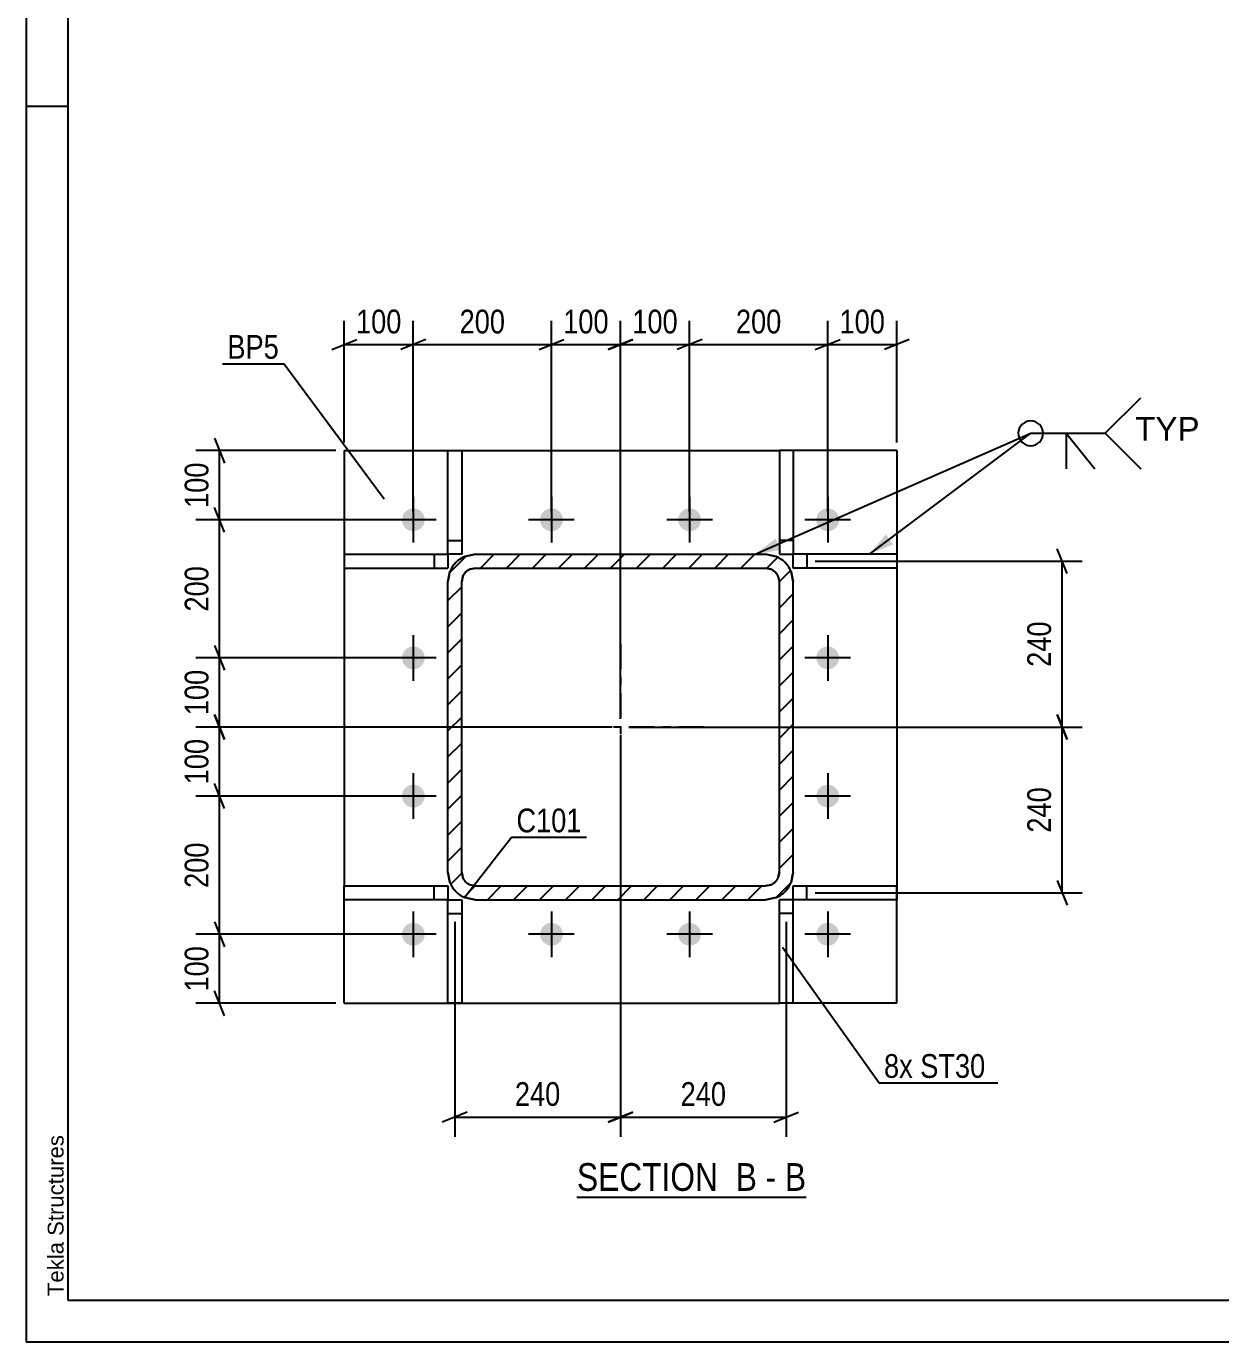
# Model space of a CAD drawing. Header units: millimetres. Extents: x -162 to 432, y -197 to 223.
# Drawn here: x -161.9 to -17.8, y -196.9 to -38.2 of the extents above; entities that cross this region are included whole.
import ezdxf

# ---------------------------------------------------------------- set-up
doc = ezdxf.new("R2010")
doc.units = ezdxf.units.MM
doc.linetypes.add('DXK_LINE_DOT2', pattern=[3.9198, 1.9599, -1.9599])
doc.linetypes.add('DXK_LINE_DOT3', pattern=[5.9187, 2.979, -0.9799, 0.9799, -0.9799])
doc.styles.add('Arial', font='ARIAL.TTF', dxfattribs={"height": 0.2})
doc.styles.add('Arial Narrow', font='ARIALN.TTF', dxfattribs={"height": 0.2})

# ---------------------------------------------------------------- blocks, each defined once
blk = doc.blocks.new('Unknown-284928118-1134')
at = {"color": 5, "linetype": 'Continuous'}
for p, q in [((-161.88, 223.11), (-161.88, -196.89)), ((-156.88, 218.11), (-156.88, -191.89)), ((-156.88, -47.89), (-161.88, -47.89)), ((-156.88, -191.89), (427.12, -191.89)), ((-161.88, -196.89), (432.12, -196.89))]:
    blk.add_line(p, q, dxfattribs=at)
at = {"color": 174, "linetype": 'Continuous', "style": 'Arial'}
blk.add_text('Tekla Structures', height=1.9102, rotation=90, dxfattribs=at).set_placement((-157.38, -191.39))
blk = doc.blocks.new('Unknown-284928118-11 - 3780')
at = {"color": 6, "linetype": 'Continuous'}
blk.add_line((-95.43, -179.44), (-67.78, -179.44), dxfattribs=at)
at = {"color": 0, "linetype": 'Continuous'}
for points in [[(-77.32, -178.69), (-77.32, -175.19), (-95.43, -175.19), (-95.43, -178.69)], [(-73.71, -178.69), (-73.71, -175.19), (-76.27, -175.19), (-76.27, -178.69)], [(-71.39, -178.69), (-71.39, -175.19), (-72.66, -175.19), (-72.66, -178.69)], [(-67.78, -178.69), (-67.78, -175.19), (-70.34, -175.19), (-70.34, -178.69)]]:
    blk.add_wipeout(points, dxfattribs=at)
at = {"color": 7, "linetype": 'Continuous', "style": 'Arial Narrow'}
for s, p in [('SECTION ', (-95.43, -178.69)), ('B', (-76.27, -178.69)), ('B', (-70.34, -178.69)), ('-', (-72.66, -178.69))]:
    blk.add_text(s, height=3.34, dxfattribs=at).set_placement(p)
blk = doc.blocks.new('Part-284928118-3873 - 3780')
at = {"color": 2, "linetype": 'Continuous'}
for p, q in [((-123.51, -143.57), (-123.51, -141.9)), ((-123.51, -141.9), (-111.01, -141.9)), ((-112.68, -143.57), (-112.68, -141.9)), ((-111.01, -141.9), (-111.01, -143.57)), ((-111.01, -143.57), (-123.51, -143.57))]:
    blk.add_line(p, q, dxfattribs=at)
blk = doc.blocks.new('Part-284928118-3806 - 3780')
at = {"linetype": 'Continuous'}
h = blk.add_hatch(dxfattribs=at)
h.set_pattern_fill('', scale=0.7, style=0, pattern_type=0)
h.set_pattern_definition([(45, (-71.4006, -143.3162), (-1.571545, 1.571545), [])])
h.paths.add_polyline_path([(-72.68, -143.57), (-71.4, -143.32), (-70.32, -142.59), (-69.6, -141.51), (-69.34, -140.24), (-69.34, -105.24), (-69.6, -103.96), (-70.32, -102.88), (-71.4, -102.16), (-72.68, -101.9), (-107.68, -101.9), (-108.95, -102.16), (-110.03, -102.88), (-110.76, -103.96), (-111.01, -105.24), (-111.01, -140.24), (-110.76, -141.51), (-110.03, -142.59), (-108.95, -143.32), (-107.68, -143.57)])
h.paths.add_polyline_path([(-108.31, -141.78), (-108.85, -141.42), (-109.22, -140.87), (-109.34, -140.24), (-109.34, -105.24), (-109.22, -104.6), (-108.85, -104.06), (-108.31, -103.7), (-107.68, -103.57), (-72.68, -103.57), (-72.04, -103.7), (-71.5, -104.06), (-71.14, -104.6), (-71.01, -105.24), (-71.01, -140.24), (-71.14, -140.87), (-71.5, -141.42), (-72.04, -141.78), (-72.68, -141.9), (-107.68, -141.9)])
at = {"color": 7, "linetype": 'DXK_LINE_DOT2'}
for p, q in [((-108.95, -102.16), (-107.68, -101.9)), ((-107.68, -101.9), (-72.68, -101.9)), ((-72.68, -101.9), (-71.4, -102.16)), ((-111.01, -105.24), (-110.76, -103.96)), ((-109.22, -104.6), (-109.34, -105.24)), ((-107.68, -103.57), (-108.31, -103.7)), ((-107.68, -103.57), (-72.68, -103.57)), ((-72.04, -103.7), (-72.68, -103.57)), ((-71.01, -105.24), (-71.14, -104.6)), ((-69.6, -103.96), (-69.34, -105.24)), ((-111.01, -140.24), (-111.01, -105.24)), ((-109.34, -140.24), (-109.34, -105.24)), ((-71.01, -140.24), (-71.01, -105.24)), ((-69.34, -140.24), (-69.34, -105.24)), ((-110.76, -141.51), (-111.01, -140.24)), ((-109.34, -140.24), (-109.22, -140.87)), ((-71.14, -140.87), (-71.01, -140.24)), ((-69.34, -140.24), (-69.6, -141.51)), ((-108.31, -141.78), (-107.68, -141.9)), ((-107.68, -141.9), (-72.68, -141.9)), ((-72.68, -141.9), (-72.04, -141.78)), ((-107.68, -143.57), (-108.95, -143.32)), ((-107.68, -143.57), (-72.68, -143.57)), ((-71.4, -143.32), (-72.68, -143.57))]:
    blk.add_line(p, q, dxfattribs=at)
at = {"color": 2, "linetype": 'Continuous'}
for p, q in [((-107.68, -101.9), (-108.95, -102.16)), ((-107.68, -101.9), (-72.68, -101.9)), ((-71.4, -102.16), (-72.68, -101.9)), ((-110.76, -103.96), (-111.01, -105.24)), ((-109.34, -105.24), (-109.22, -104.6)), ((-108.31, -103.7), (-107.68, -103.57)), ((-107.68, -103.57), (-72.68, -103.57)), ((-72.68, -103.57), (-72.04, -103.7)), ((-71.14, -104.6), (-71.01, -105.24)), ((-69.34, -105.24), (-69.6, -103.96)), ((-111.01, -140.24), (-111.01, -105.24)), ((-109.34, -140.24), (-109.34, -105.24)), ((-71.01, -140.24), (-71.01, -105.24)), ((-69.34, -140.24), (-69.34, -105.24)), ((-111.01, -140.24), (-110.76, -141.51)), ((-109.22, -140.87), (-109.34, -140.24)), ((-71.01, -140.24), (-71.14, -140.87)), ((-69.6, -141.51), (-69.34, -140.24)), ((-107.68, -141.9), (-108.31, -141.78)), ((-107.68, -141.9), (-72.68, -141.9)), ((-72.04, -141.78), (-72.68, -141.9)), ((-108.95, -143.32), (-107.68, -143.57)), ((-107.68, -143.57), (-72.68, -143.57)), ((-72.68, -143.57), (-71.4, -143.32))]:
    blk.add_line(p, q, dxfattribs=at)
at = {"color": 7, "linetype": 'DXK_LINE_DOT3'}
for p, q in [((-90.18, -112.74), (-90.18, -132.74)), ((-80.18, -122.74), (-100.18, -122.74))]:
    blk.add_line(p, q, dxfattribs=at)
at = {"color": 7, "linetype": 'DXK_LINE_DOT2'}
for centre, radius, start, end in [((-107.68, -105.24), 3.33, 112.5, 157.5), ((-72.68, -105.24), 3.33, 22.5, 67.5), ((-107.68, -105.24), 1.67, 112.5, 157.5), ((-72.68, -105.24), 1.67, 22.5, 67.5), ((-107.68, -140.24), 1.67, 202.5, 247.5), ((-72.68, -140.24), 1.67, 292.5, 337.5), ((-107.68, -140.24), 3.33, 202.5, 247.5), ((-72.68, -140.24), 3.33, 292.5, 337.5)]:
    blk.add_arc(centre, radius, start, end, dxfattribs=at)
at = {"color": 2, "linetype": 'Continuous'}
for centre, radius, start, end in [((-107.68, -105.24), 3.33, 112.5, 157.5), ((-72.68, -105.24), 3.33, 22.5, 67.5), ((-107.68, -105.24), 1.67, 112.5, 157.5), ((-72.68, -105.24), 1.67, 22.5, 67.5), ((-107.68, -140.24), 1.67, 202.5, 247.5), ((-72.68, -140.24), 1.67, 292.5, 337.5), ((-107.68, -140.24), 3.33, 202.5, 247.5), ((-72.68, -140.24), 3.33, 292.5, 337.5)]:
    blk.add_arc(centre, radius, start, end, dxfattribs=at)
blk = doc.blocks.new('Part-284928118-3888 - 3780')
at = {"color": 2, "linetype": 'Continuous'}
for p, q in [((-111.01, -101.9), (-111.01, -89.4)), ((-111.01, -89.4), (-109.34, -89.4)), ((-109.34, -89.4), (-109.34, -101.9)), ((-111.01, -100.24), (-109.34, -100.24)), ((-109.34, -101.9), (-111.01, -101.9))]:
    blk.add_line(p, q, dxfattribs=at)
blk = doc.blocks.new('Bolt-284928118-3807 - 3780')
at = {"linetype": 'Continuous'}
for points in [[(-113.8, -97.74, -1), (-116.55, -97.74, -1)], [(-97.13, -97.74, -1), (-99.88, -97.74, -1)], [(-80.47, -97.74, -1), (-83.22, -97.74, -1)], [(-63.8, -97.74, -1), (-66.55, -97.74, -1)], [(-113.8, -114.4, -1), (-116.55, -114.4, -1)], [(-63.8, -114.4, -1), (-66.55, -114.4, -1)], [(-113.8, -131.07, -1), (-116.55, -131.07, -1)], [(-63.8, -131.07, -1), (-66.55, -131.07, -1)], [(-113.8, -147.74, -1), (-116.55, -147.74, -1)], [(-97.13, -147.74, -1), (-99.88, -147.74, -1)], [(-80.47, -147.74, -1), (-83.22, -147.74, -1)], [(-63.8, -147.74, -1), (-66.55, -147.74, -1)]]:
    blk.add_hatch(color=1, dxfattribs=at).paths.add_polyline_path(points)
at = {"color": 1, "linetype": 'Continuous'}
for p, q in [((-115.18, -94.99), (-115.18, -100.49)), ((-98.51, -94.99), (-98.51, -100.49)), ((-81.84, -94.99), (-81.84, -100.49)), ((-65.18, -94.99), (-65.18, -100.49)), ((-112.43, -97.74), (-117.93, -97.74)), ((-95.76, -97.74), (-101.26, -97.74)), ((-79.09, -97.74), (-84.59, -97.74)), ((-62.43, -97.74), (-67.93, -97.74)), ((-115.18, -111.65), (-115.18, -117.15)), ((-65.18, -111.65), (-65.18, -117.15)), ((-112.43, -114.4), (-117.93, -114.4)), ((-62.43, -114.4), (-67.93, -114.4)), ((-115.18, -128.32), (-115.18, -133.82)), ((-65.18, -128.32), (-65.18, -133.82)), ((-112.43, -131.07), (-117.93, -131.07)), ((-62.43, -131.07), (-67.93, -131.07)), ((-115.18, -144.99), (-115.18, -150.49)), ((-98.51, -144.99), (-98.51, -150.49)), ((-81.84, -144.99), (-81.84, -150.49)), ((-65.18, -144.99), (-65.18, -150.49)), ((-112.43, -147.74), (-117.93, -147.74)), ((-95.76, -147.74), (-101.26, -147.74)), ((-79.09, -147.74), (-84.59, -147.74)), ((-62.43, -147.74), (-67.93, -147.74))]:
    blk.add_line(p, q, dxfattribs=at)
blk = doc.blocks.new('Part-284928118-3878 - 3780')
at = {"color": 2, "linetype": 'Continuous'}
for p, q in [((-111.01, -156.07), (-111.01, -143.57)), ((-111.01, -143.57), (-109.34, -143.57)), ((-109.34, -143.57), (-109.34, -156.07)), ((-111.01, -145.24), (-109.34, -145.24)), ((-109.34, -156.07), (-111.01, -156.07))]:
    blk.add_line(p, q, dxfattribs=at)
blk = doc.blocks.new('Part-284928118-3883 - 3780')
at = {"color": 2, "linetype": 'Continuous'}
for p, q in [((-123.51, -101.9), (-123.51, -103.57)), ((-123.51, -101.9), (-111.01, -101.9)), ((-112.68, -101.9), (-112.68, -103.57)), ((-111.01, -101.9), (-111.01, -103.57)), ((-123.51, -103.57), (-111.01, -103.57))]:
    blk.add_line(p, q, dxfattribs=at)
blk = doc.blocks.new('Part-284928118-3893 - 3780')
at = {"color": 2, "linetype": 'Continuous'}
for p, q in [((-69.34, -143.57), (-69.34, -141.9)), ((-69.34, -141.9), (-56.84, -141.9)), ((-67.68, -143.57), (-67.68, -141.9)), ((-56.84, -141.9), (-56.84, -143.57)), ((-56.84, -143.57), (-69.34, -143.57))]:
    blk.add_line(p, q, dxfattribs=at)
blk = doc.blocks.new('Part-284928118-3898 - 3780')
at = {"color": 2, "linetype": 'Continuous'}
for p, q in [((-71.01, -156.07), (-71.01, -143.57)), ((-69.34, -143.57), (-71.01, -143.57)), ((-69.34, -156.07), (-69.34, -143.57)), ((-69.34, -145.24), (-71.01, -145.24)), ((-69.34, -156.07), (-71.01, -156.07))]:
    blk.add_line(p, q, dxfattribs=at)
blk = doc.blocks.new('Part-284928118-3903 - 3780')
at = {"color": 2, "linetype": 'Continuous'}
for p, q in [((-56.84, -101.9), (-69.34, -101.9)), ((-69.34, -103.57), (-69.34, -101.9)), ((-67.68, -101.9), (-67.68, -103.57)), ((-56.84, -101.9), (-56.84, -103.57)), ((-56.84, -103.57), (-69.34, -103.57))]:
    blk.add_line(p, q, dxfattribs=at)
blk = doc.blocks.new('Part-284928118-3908 - 3780')
at = {"color": 2, "linetype": 'Continuous'}
for p, q in [((-71.01, -89.4), (-71.01, -101.9)), ((-69.34, -89.4), (-71.01, -89.4)), ((-69.34, -89.4), (-69.34, -101.9)), ((-69.34, -100.24), (-71.01, -100.24)), ((-71.01, -101.9), (-69.34, -101.9))]:
    blk.add_line(p, q, dxfattribs=at)
blk = doc.blocks.new('Part-284928118-3913 - 3780')
at = {"color": 2, "linetype": 'Continuous'}
for p, q in [((-123.51, -89.4), (-111.01, -89.4)), ((-123.51, -89.4), (-123.51, -101.9)), ((-109.34, -89.4), (-71.01, -89.4)), ((-56.84, -89.4), (-69.34, -89.4)), ((-56.84, -89.4), (-56.84, -101.9)), ((-123.51, -103.57), (-123.51, -141.9)), ((-56.84, -103.57), (-56.84, -141.9)), ((-123.51, -156.07), (-123.51, -143.57)), ((-56.84, -156.07), (-56.84, -143.57)), ((-123.51, -156.07), (-111.01, -156.07)), ((-109.34, -156.07), (-71.01, -156.07)), ((-56.84, -156.07), (-69.34, -156.07))]:
    blk.add_line(p, q, dxfattribs=at)
at = {"color": 7, "linetype": 'DXK_LINE_DOT2'}
for p, q in [((-111.01, -89.4), (-109.34, -89.4)), ((-69.34, -89.4), (-71.01, -89.4)), ((-123.51, -101.9), (-123.51, -103.57)), ((-56.84, -101.9), (-56.84, -103.57)), ((-123.51, -143.57), (-123.51, -141.9)), ((-56.84, -143.57), (-56.84, -141.9)), ((-111.01, -156.07), (-109.34, -156.07)), ((-69.34, -156.07), (-71.01, -156.07))]:
    blk.add_line(p, q, dxfattribs=at)
blk = doc.blocks.new('StraightDimension-284928118-9304 - 3780')
at = {"color": 7, "linetype": 'Continuous'}
for p, q in [((-139.15, -121.24), (-137.95, -124.24)), ((-91.18, -122.74), (-141.4, -122.74)), ((-138.55, -131.07), (-138.55, -122.74)), ((-137.95, -132.57), (-139.15, -129.57)), ((-116.18, -131.07), (-141.4, -131.07))]:
    blk.add_line(p, q, dxfattribs=at)
at = {"color": 0}
blk.add_wipeout([(-139.3, -123.56), (-143.5, -123.56), (-143.5, -130.25), (-139.3, -130.25)], dxfattribs=at)
at = {"color": 3, "style": 'Arial Narrow'}
blk.add_text('100', height=2.863, rotation=90.0002, dxfattribs=at).set_placement((-139.9, -129.65))
blk = doc.blocks.new('StraightDimension-284928118-9251 - 3780')
at = {"color": 7, "linetype": 'Continuous'}
for p, q in [((-98.51, -96.74), (-98.51, -73.76)), ((-90.18, -121.74), (-90.18, -73.76)), ((-100.01, -77.21), (-97.01, -76.01)), ((-88.68, -76.01), (-91.68, -77.21)), ((-98.51, -76.61), (-90.18, -76.61))]:
    blk.add_line(p, q, dxfattribs=at)
at = {"color": 0}
blk.add_wipeout([(-91, -75.86), (-91, -71.66), (-97.69, -71.66), (-97.69, -75.86)], dxfattribs=at)
at = {"color": 3, "style": 'Arial Narrow'}
blk.add_text('100', height=2.863, dxfattribs=at).set_placement((-97.09, -75.26))
blk = doc.blocks.new('StraightDimension-284928118-3977 - 3780')
at = {"color": 7, "linetype": 'Continuous'}
for p, q in [((-90.18, -123.74), (-90.18, -172.19)), ((-110.18, -146.24), (-110.18, -172.19)), ((-108.68, -169.19), (-111.68, -170.39)), ((-91.68, -170.39), (-88.68, -169.19)), ((-110.18, -169.79), (-90.18, -169.79))]:
    blk.add_line(p, q, dxfattribs=at)
at = {"color": 0}
blk.add_wipeout([(-96.83, -169.04), (-96.83, -164.84), (-103.52, -164.84), (-103.52, -169.04)], dxfattribs=at)
at = {"color": 3, "style": 'Arial Narrow'}
blk.add_text('240', height=2.863, dxfattribs=at).set_placement((-102.92, -168.44))
blk = doc.blocks.new('StraightDimension-284928118-3969 - 3780')
at = {"color": 7, "linetype": 'Continuous'}
for p, q in [((-90.18, -123.74), (-90.18, -172.19)), ((-70.18, -146.24), (-70.18, -172.19)), ((-88.68, -169.19), (-91.68, -170.39)), ((-71.68, -170.39), (-68.68, -169.19)), ((-90.18, -169.79), (-70.18, -169.79))]:
    blk.add_line(p, q, dxfattribs=at)
at = {"color": 0}
blk.add_wipeout([(-76.83, -169.04), (-76.83, -164.84), (-83.52, -164.84), (-83.52, -169.04)], dxfattribs=at)
at = {"color": 3, "style": 'Arial Narrow'}
blk.add_text('240', height=2.863, dxfattribs=at).set_placement((-82.92, -168.44))
blk = doc.blocks.new('StraightDimension-284928118-3985 - 3780')
at = {"color": 7, "linetype": 'Continuous'}
for p, q in [((-36.28, -104.24), (-37.48, -101.24)), ((-66.68, -102.74), (-34.48, -102.74)), ((-36.88, -122.74), (-36.88, -102.74)), ((-37.48, -121.24), (-36.28, -124.24)), ((-89.18, -122.74), (-34.48, -122.74))]:
    blk.add_line(p, q, dxfattribs=at)
at = {"color": 0}
blk.add_wipeout([(-37.63, -109.39), (-41.83, -109.39), (-41.83, -116.08), (-37.63, -116.08)], dxfattribs=at)
at = {"color": 3, "style": 'Arial Narrow'}
blk.add_text('240', height=2.863, rotation=90.0002, dxfattribs=at).set_placement((-38.23, -115.48))
blk = doc.blocks.new('StraightDimension-284928118-3993 - 3780')
at = {"color": 7, "linetype": 'Continuous'}
for p, q in [((-36.28, -124.24), (-37.48, -121.24)), ((-89.18, -122.74), (-34.48, -122.74)), ((-36.88, -142.74), (-36.88, -122.74)), ((-66.68, -142.74), (-34.48, -142.74)), ((-37.48, -141.24), (-36.28, -144.24))]:
    blk.add_line(p, q, dxfattribs=at)
at = {"color": 0}
blk.add_wipeout([(-37.63, -129.39), (-41.83, -129.39), (-41.83, -136.08), (-37.63, -136.08)], dxfattribs=at)
at = {"color": 3, "style": 'Arial Narrow'}
blk.add_text('240', height=2.863, rotation=90.0002, dxfattribs=at).set_placement((-38.23, -135.48))
blk = doc.blocks.new('StraightDimension-284928118-9248 - 3780')
at = {"color": 7, "linetype": 'Continuous'}
for p, q in [((-65.18, -96.74), (-65.18, -73.76)), ((-56.84, -88.4), (-56.84, -73.76)), ((-66.68, -77.21), (-63.68, -76.01)), ((-55.34, -76.01), (-58.34, -77.21)), ((-65.18, -76.61), (-56.84, -76.61))]:
    blk.add_line(p, q, dxfattribs=at)
at = {"color": 0}
blk.add_wipeout([(-57.67, -75.86), (-57.67, -71.66), (-64.35, -71.66), (-64.35, -75.86)], dxfattribs=at)
at = {"color": 3, "style": 'Arial Narrow'}
blk.add_text('100', height=2.863, dxfattribs=at).set_placement((-63.75, -75.26))
blk = doc.blocks.new('StraightDimension-284928118-9249 - 3780')
at = {"color": 7, "linetype": 'Continuous'}
for p, q in [((-81.84, -96.74), (-81.84, -73.76)), ((-65.18, -96.74), (-65.18, -73.76)), ((-80.34, -76.01), (-83.34, -77.21)), ((-66.68, -77.21), (-63.68, -76.01)), ((-81.84, -76.61), (-65.18, -76.61))]:
    blk.add_line(p, q, dxfattribs=at)
at = {"color": 0}
blk.add_wipeout([(-70.17, -75.86), (-70.17, -71.66), (-76.85, -71.66), (-76.85, -75.86)], dxfattribs=at)
at = {"color": 3, "style": 'Arial Narrow'}
blk.add_text('200', height=2.863, dxfattribs=at).set_placement((-76.25, -75.26))
blk = doc.blocks.new('StraightDimension-284928118-9250 - 3780')
at = {"color": 7, "linetype": 'Continuous'}
for p, q in [((-90.18, -121.74), (-90.18, -73.76)), ((-81.84, -96.74), (-81.84, -73.76)), ((-91.68, -77.21), (-88.68, -76.01)), ((-80.34, -76.01), (-83.34, -77.21)), ((-90.18, -76.61), (-81.84, -76.61))]:
    blk.add_line(p, q, dxfattribs=at)
at = {"color": 0}
blk.add_wipeout([(-82.67, -75.86), (-82.67, -71.66), (-89.35, -71.66), (-89.35, -75.86)], dxfattribs=at)
at = {"color": 3, "style": 'Arial Narrow'}
blk.add_text('100', height=2.863, dxfattribs=at).set_placement((-88.75, -75.26))
blk = doc.blocks.new('StraightDimension-284928118-9252 - 3780')
at = {"color": 7, "linetype": 'Continuous'}
for p, q in [((-115.18, -96.74), (-115.18, -73.76)), ((-98.51, -96.74), (-98.51, -73.76)), ((-113.68, -76.01), (-116.68, -77.21)), ((-100.01, -77.21), (-97.01, -76.01)), ((-115.18, -76.61), (-98.51, -76.61))]:
    blk.add_line(p, q, dxfattribs=at)
at = {"color": 0}
blk.add_wipeout([(-103.5, -75.86), (-103.5, -71.66), (-110.19, -71.66), (-110.19, -75.86)], dxfattribs=at)
at = {"color": 3, "style": 'Arial Narrow'}
blk.add_text('200', height=2.863, dxfattribs=at).set_placement((-109.59, -75.26))
blk = doc.blocks.new('StraightDimension-284928118-9253 - 3780')
at = {"color": 7, "linetype": 'Continuous'}
for p, q in [((-123.51, -88.4), (-123.51, -73.76)), ((-115.18, -96.74), (-115.18, -73.76)), ((-125.01, -77.21), (-122.01, -76.01)), ((-113.68, -76.01), (-116.68, -77.21)), ((-123.51, -76.61), (-115.18, -76.61))]:
    blk.add_line(p, q, dxfattribs=at)
at = {"color": 0}
blk.add_wipeout([(-116, -75.86), (-116, -71.66), (-122.69, -71.66), (-122.69, -75.86)], dxfattribs=at)
at = {"color": 3, "style": 'Arial Narrow'}
blk.add_text('100', height=2.863, dxfattribs=at).set_placement((-122.09, -75.26))
blk = doc.blocks.new('StraightDimension-284928118-9301 - 3780')
at = {"color": 7, "linetype": 'Continuous'}
for p, q in [((-139.15, -87.9), (-137.95, -90.9)), ((-124.51, -89.4), (-141.4, -89.4)), ((-138.55, -97.74), (-138.55, -89.4)), ((-137.95, -99.24), (-139.15, -96.24)), ((-116.18, -97.74), (-141.4, -97.74))]:
    blk.add_line(p, q, dxfattribs=at)
at = {"color": 0}
blk.add_wipeout([(-139.3, -90.23), (-143.5, -90.23), (-143.5, -96.91), (-139.3, -96.91)], dxfattribs=at)
at = {"color": 3, "style": 'Arial Narrow'}
blk.add_text('100', height=2.863, rotation=90.0002, dxfattribs=at).set_placement((-139.9, -96.31))
blk = doc.blocks.new('StraightDimension-284928118-9302 - 3780')
at = {"color": 7, "linetype": 'Continuous'}
for p, q in [((-137.95, -99.24), (-139.15, -96.24)), ((-116.18, -97.74), (-141.4, -97.74)), ((-138.55, -114.4), (-138.55, -97.74)), ((-139.15, -112.9), (-137.95, -115.9)), ((-116.18, -114.4), (-141.4, -114.4))]:
    blk.add_line(p, q, dxfattribs=at)
at = {"color": 0}
blk.add_wipeout([(-139.3, -102.73), (-143.5, -102.73), (-143.5, -109.41), (-139.3, -109.41)], dxfattribs=at)
at = {"color": 3, "style": 'Arial Narrow'}
blk.add_text('200', height=2.863, rotation=90.0002, dxfattribs=at).set_placement((-139.9, -108.81))
blk = doc.blocks.new('StraightDimension-284928118-9303 - 3780')
at = {"color": 7, "linetype": 'Continuous'}
for p, q in [((-139.15, -112.9), (-137.95, -115.9)), ((-116.18, -114.4), (-141.4, -114.4)), ((-138.55, -122.74), (-138.55, -114.4)), ((-137.95, -124.24), (-139.15, -121.24)), ((-91.18, -122.74), (-141.4, -122.74))]:
    blk.add_line(p, q, dxfattribs=at)
at = {"color": 0}
blk.add_wipeout([(-139.3, -115.23), (-143.5, -115.23), (-143.5, -121.91), (-139.3, -121.91)], dxfattribs=at)
at = {"color": 3, "style": 'Arial Narrow'}
blk.add_text('100', height=2.863, rotation=90.0002, dxfattribs=at).set_placement((-139.9, -121.31))
blk = doc.blocks.new('StraightDimension-284928118-9305 - 3780')
at = {"color": 7, "linetype": 'Continuous'}
for p, q in [((-137.95, -132.57), (-139.15, -129.57)), ((-116.18, -131.07), (-141.4, -131.07)), ((-138.55, -147.74), (-138.55, -131.07)), ((-139.15, -146.24), (-137.95, -149.24)), ((-116.18, -147.74), (-141.4, -147.74))]:
    blk.add_line(p, q, dxfattribs=at)
at = {"color": 0}
blk.add_wipeout([(-139.3, -136.06), (-143.5, -136.06), (-143.5, -142.75), (-139.3, -142.75)], dxfattribs=at)
at = {"color": 3, "style": 'Arial Narrow'}
blk.add_text('200', height=2.863, rotation=90.0002, dxfattribs=at).set_placement((-139.9, -142.15))
blk = doc.blocks.new('StraightDimension-284928118-9306 - 3780')
at = {"color": 7, "linetype": 'Continuous'}
for p, q in [((-139.15, -146.24), (-137.95, -149.24)), ((-116.18, -147.74), (-141.4, -147.74)), ((-138.55, -156.07), (-138.55, -147.74)), ((-137.95, -157.57), (-139.15, -154.57)), ((-124.51, -156.07), (-141.4, -156.07))]:
    blk.add_line(p, q, dxfattribs=at)
at = {"color": 0}
blk.add_wipeout([(-139.3, -148.56), (-143.5, -148.56), (-143.5, -155.25), (-139.3, -155.25)], dxfattribs=at)
at = {"color": 3, "style": 'Arial Narrow'}
blk.add_text('100', height=2.863, rotation=90.0002, dxfattribs=at).set_placement((-139.9, -154.65))
blk = doc.blocks.new('Mark-284928118-3802 - 3780')
at = {"color": 0}
blk.add_wipeout([(-94.88, -135.44), (-94.88, -132.44), (-102.73, -132.44), (-102.73, -135.44)], dxfattribs=at)
blk.add_wipeout([(-94.88, -135.44), (-94.88, -132.44), (-102.73, -132.44), (-102.73, -135.44)], dxfattribs=at)
at = {"color": 30, "linetype": 'Continuous'}
for p, q in [((-108.89, -143.14), (-103.33, -136.04)), ((-103.33, -136.04), (-94.28, -136.04))]:
    blk.add_line(p, q, dxfattribs=at)
at = {"color": 3, "style": 'Arial Narrow'}
blk.add_text('C101', height=2.863, dxfattribs=at).set_placement((-102.73, -135.44))
blk = doc.blocks.new('Mark-284928118-3909 - 3780')
at = {"color": 0}
blk.add_wipeout([(-131.4, -78.32), (-131.4, -75.32), (-137.61, -75.32), (-137.61, -78.32)], dxfattribs=at)
blk.add_wipeout([(-131.4, -78.32), (-131.4, -75.32), (-137.61, -75.32), (-137.61, -78.32)], dxfattribs=at)
at = {"color": 30, "linetype": 'Continuous'}
for p in [(-138.21, -78.92), (-118.69, -95.25)]:
    blk.add_line(p, (-130.8, -78.92), dxfattribs=at)
at = {"color": 3, "style": 'Arial Narrow'}
blk.add_text('BP5', height=2.863, dxfattribs=at).set_placement((-137.61, -78.32))
blk = doc.blocks.new('WeldMark-284928118-4047 - 3780')
at = {"linetype": 'Continuous'}
for points in [[(-57.27, -100.7), (-60.12, -101.9), (-58.17, -99.5)], [(-70.86, -101.38), (-73.91, -101.9), (-71.47, -100.01)]]:
    blk.add_hatch(color=30, dxfattribs=at).paths.add_polyline_path(points)
at = {"color": 30, "linetype": 'Continuous'}
for p, q in [((-73.91, -101.9), (-40.68, -87.31)), ((-60.12, -101.9), (-40.68, -87.31)), ((-40.68, -87.31), (-31.68, -87.31))]:
    blk.add_line(p, q, dxfattribs=at)
at = {"color": 3, "linetype": 'Continuous'}
for q in [(-32.96, -91.6), (-36.39, -91.6)]:
    blk.add_line((-36.39, -87.31), q, dxfattribs=at)
for start, end in [(90, 270), (270, 90)]:
    blk.add_arc((-40.68, -87.31), 1.5, start, end, dxfattribs=at)
at = {"color": 0, "linetype": 'Continuous'}
blk.add_wipeout([(-20.3, -88.21), (-20.3, -85.21), (-28.08, -85.21), (-28.08, -88.21)], dxfattribs=at)
blk.add_wipeout([(-20.3, -88.21), (-20.3, -85.21), (-28.08, -85.21), (-28.08, -88.21)], dxfattribs=at)
at = {"color": 3, "linetype": 'Continuous'}
for q in [(-27.39, -83.03), (-27.39, -91.6)]:
    blk.add_line((-31.68, -87.31), q, dxfattribs=at)
at = {"color": 3, "linetype": 'Continuous', "style": 'Arial'}
blk.add_text('TYP', height=2.865, dxfattribs=at).set_placement((-28.08, -88.21))
blk = doc.blocks.new('MarkSet-284928118-4104 - 3780')
at = {"color": 0}
for points in [[(-54.91, -165.06), (-54.91, -162.06), (-58.38, -162.06), (-58.38, -165.06)], [(-46.15, -165.06), (-46.15, -162.06), (-54.01, -162.06), (-54.01, -165.06)]]:
    blk.add_wipeout(points, dxfattribs=at)
for points in [[(-54.91, -165.06), (-54.91, -162.06), (-58.38, -162.06), (-58.38, -165.06)], [(-46.15, -165.06), (-46.15, -162.06), (-54.01, -162.06), (-54.01, -165.06)]]:
    blk.add_wipeout(points, dxfattribs=at)
at = {"color": 30, "linetype": 'Continuous'}
for p, q in [((-70.63, -149.28), (-58.98, -165.66)), ((-58.98, -165.66), (-44.65, -165.66))]:
    blk.add_line(p, q, dxfattribs=at)
at = {"color": 3, "style": 'Arial Narrow'}
for s, p in [('8x', (-58.38, -165.06)), ('ST30', (-54.01, -165.06))]:
    blk.add_text(s, height=2.863, dxfattribs=at).set_placement(p)

msp = doc.modelspace()

# ---------------------------------------------------------------- block references
for name in ['Unknown-284928118-1134', 'Part-284928118-3913 - 3780', 'Part-284928118-3888 - 3780', 'Part-284928118-3908 - 3780', 'Bolt-284928118-3807 - 3780', 'Part-284928118-3883 - 3780', 'Part-284928118-3806 - 3780', 'Part-284928118-3903 - 3780', 'Part-284928118-3873 - 3780', 'Part-284928118-3893 - 3780', 'Part-284928118-3878 - 3780', 'Part-284928118-3898 - 3780']:
    msp.add_blockref(name, (0, 0))

# ---------------------------------------------------------------- next in the draw order: block references
for name in ['StraightDimension-284928118-9248 - 3780', 'StraightDimension-284928118-9304 - 3780', 'Unknown-284928118-11 - 3780']:
    msp.add_blockref(name, (0, 0))

# ---------------------------------------------------------------- next in the draw order: block references
for name in ['StraightDimension-284928118-9251 - 3780', 'StraightDimension-284928118-9249 - 3780', 'StraightDimension-284928118-3977 - 3780', 'StraightDimension-284928118-9305 - 3780']:
    msp.add_blockref(name, (0, 0))

# ---------------------------------------------------------------- next in the draw order: block references
for name in ['StraightDimension-284928118-9252 - 3780', 'StraightDimension-284928118-3969 - 3780', 'Mark-284928118-3802 - 3780', 'StraightDimension-284928118-9306 - 3780']:
    msp.add_blockref(name, (0, 0))

# ---------------------------------------------------------------- next in the draw order: block references
for name in ['StraightDimension-284928118-9253 - 3780', 'StraightDimension-284928118-3985 - 3780', 'MarkSet-284928118-4104 - 3780']:
    msp.add_blockref(name, (0, 0))

# ---------------------------------------------------------------- next in the draw order: block references
for name in ['WeldMark-284928118-4047 - 3780', 'StraightDimension-284928118-9301 - 3780', 'StraightDimension-284928118-3993 - 3780']:
    msp.add_blockref(name, (0, 0))

# ---------------------------------------------------------------- next in the draw order: block references
for name in ['StraightDimension-284928118-9250 - 3780', 'Mark-284928118-3909 - 3780', 'StraightDimension-284928118-9302 - 3780']:
    msp.add_blockref(name, (0, 0))

# ---------------------------------------------------------------- next in the draw order: block references
msp.add_blockref('StraightDimension-284928118-9303 - 3780', (0, 0))

doc.saveas('drawing.dxf')
